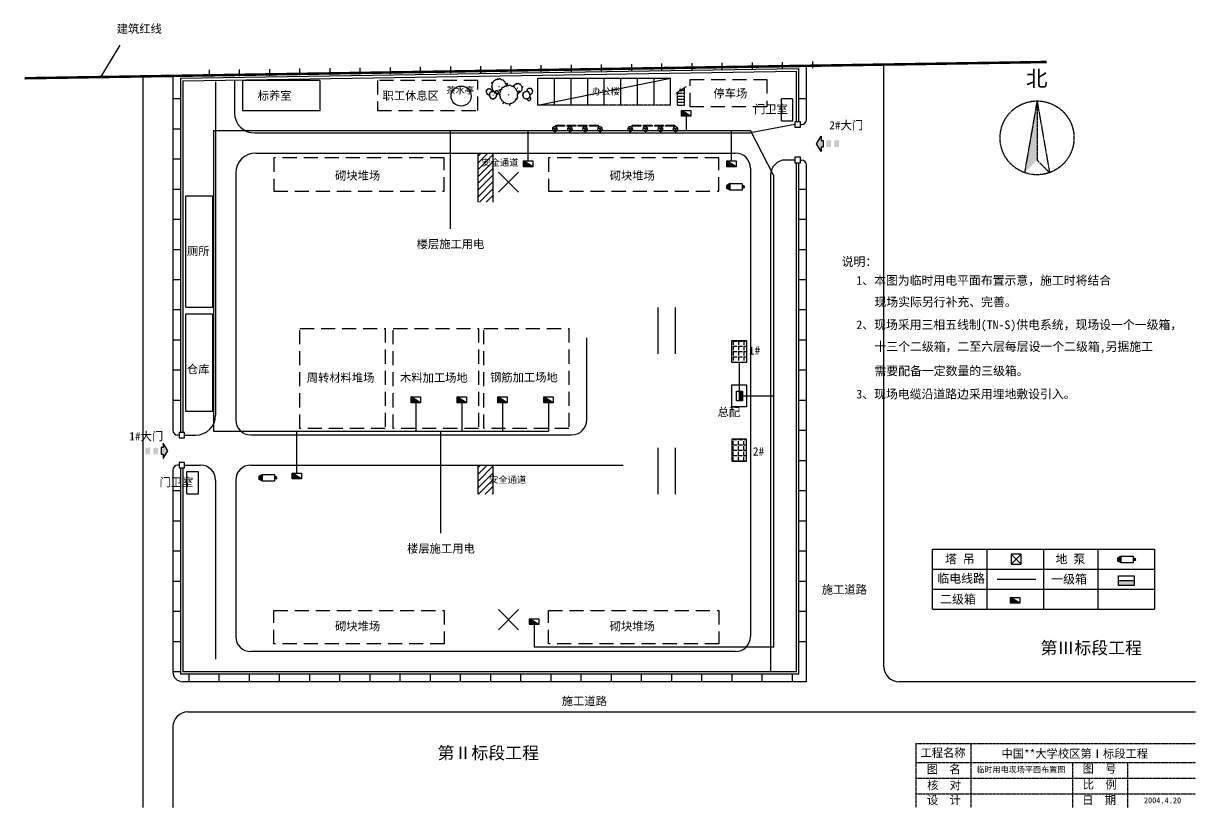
# Model space of a CAD drawing. Extents: x -109435 to 1065231, y 80891 to 497838.
# Drawn here: x 832133 to 1065231, y 80891 to 236920 of the extents above; entities that cross this region are included whole.
import ezdxf

# ---------------------------------------------------------------- set-up
doc = ezdxf.new("R2010")
doc.units = 0
doc.linetypes.add('CENTER', pattern=[50.8, 31.75, -6.35, 6.35, -6.35])
doc.linetypes.add('DASHED', pattern=[19.05, 12.7, -6.35])
doc.layers.get('0').update_dxf_attribs({"linetype": 'CONTINUOUS'})
for name, color, linetype in [('LAYER3', 3, 'CONTINUOUS'), ('LUNKUO', 6, 'CONTINUOUS'), ('临电', 6, '电线'), ('周边', 7, 'CONTINUOUS'), ('围墙', 7, 'CONTINUOUS'), ('堆场', 7, 'DASHED'), ('塔吊机械', 1, 'CONTINUOUS'), ('墙基线', 7, 'CONTINUOUS'), ('拟建', 7, 'CONTINUOUS'), ('机械', 1, 'CONTINUOUS'), ('柱', 1, 'CONTINUOUS'), ('标注', 7, 'CONTINUOUS'), ('绿化', 3, 'CONTINUOUS'), ('道路', 8, 'CONTINUOUS')]:
    doc.layers.add(name, color=color, linetype=linetype)
doc.styles.add('文字', font='SimSun.ttf')
doc.linetypes.add('电线', pattern='A,0.5,-0.2,["V",STANDARD,S=0.1,R=0,X=-0.01,Y=-0.05],-0.25', length=0.95)
pattern_1 = [(45, (389205.8, -1137769.5), (-673.5192, 673.5192), [])]

# ---------------------------------------------------------------- blocks, each defined once
blk = doc.blocks.new('A$C466C0C2C')
at = {"layer": '机械'}
for p, q in [((0, 619), (250, 619)), ((0, 520), (250, 520)), ((83, 619), (83, 520)), ((100, 724), (422, 724)), ((100, 415), (422, 415)), ((250, 619), (250, 520)), ((422, 1139), (2397, 1139)), ((422, 0), (422, 1139)), ((2397, 0), (422, 0)), ((2397, 1139), (2937, 827)), ((2397, 1139), (2397, 0)), ((2397, 1139), (2397, 0)), ((2397, 0), (2937, 312)), ((2515, 1071), (2515, 68)), ((2617, 1012), (2617, 127)), ((2726, 949), (2726, 190)), ((2836, 885), (2836, 253)), ((2937, 827), (2937, 312))]:
    blk.add_line(p, q, dxfattribs=at)
for centre, start, end in [((100, 624), 90, 180), ((100, 515), 180, 270)]:
    blk.add_arc(centre, 100, start, end, dxfattribs=at)
blk = doc.blocks.new('A$C09D66538')
at = {"layer": '柱', "xscale": 1.5, "yscale": 1.5, "zscale": 1.5}
blk.add_blockref('A$C466C0C2C', (0, 0), dxfattribs=at)
blk = doc.blocks.new('A$C163C7220')
at = {"layer": 'LUNKUO', "ltscale": 2, "rotation": 359.999990026076}
blk.add_blockref('A$C09D66538', (0, 0), dxfattribs=at)
blk = doc.blocks.new('A$C3C6C44F6')
at = {"layer": '周边'}
h = blk.add_hatch(color=256, dxfattribs=at)
h.paths.add_polyline_path([(1986, 828), (786, 828), (786, 0), (1986, 0)])
h.paths.add_polyline_path([(786, 2266), (786, 1438), (1986, 1438), (1986, 2266)])
h.paths.add_polyline_path([(1986, 2844), (1986, 3244), (2771, 3244), (1386, 4044), (0, 3244), (786, 3244), (786, 2844)])
at = {"layer": '周边', "linetype": 'CONTINUOUS'}
blk.add_lwpolyline([(1986, 3244), (1986, 2844), (786, 2844), (786, 3244), (0, 3244), (1386, 4044), (2771, 3244), (1986, 3244)], dxfattribs=at)
blk = doc.blocks.new('A$C7AB25CB9')
at = {"layer": 'LAYER3'}
for p, q in [((42, 1205), (807, 1177)), ((807, 1177), (99, 1328)), ((994, 266), (219, 274)), ((445, 91), (994, 266)), ((1105, 1773), (1462, 1084)), ((1590, 617), (1120, 0)), ((1287, 60), (1590, 617)), ((1462, 1084), (1415, 1636))]:
    blk.add_line(p, q, dxfattribs=at)
blk.add_circle((924, 873), 200, dxfattribs=at)
for start, end in [(159.4395, 222.05005), (76.77535, 150.94372), (240.41806, 284.14241), (295.3565, 55.35439)]:
    blk.add_arc((897, 885), 913, start, end, dxfattribs=at)
blk = doc.blocks.new('CLUMP_OF_TREES_OR_BUSHES_-')
for points in [[(-10.993, 56.487), (-9.228, 58.426), (-10.144, 63.512), (-8.923, 67.033), (-3.43, 69.772), (2.673, 72.119), (-2.82, 71.728), (-10.449, 71.728), (-13.195, 74.075), (-13.806, 83.073), (-16.857, 86.594), (-22.045, 92.071), (-22.961, 94.81), (-22.656, 98.722), (-28.759, 100.678), (-31.811, 99.113), (-35.472, 101.461), (-45.543, 109.676), (-49.815, 108.503), (-55.308, 106.155), (-59.58, 106.938), (-60.801, 113.98), (-63.242, 104.982), (-67.209, 106.938), (-70.872, 104.59), (-74.839, 104.982), (-80.637, 101.461), (-86.435, 101.069), (-90.402, 97.548), (-90.402, 94.419), (-93.454, 90.898), (-98.947, 90.115), (-105.66, 90.115), (-101.083, 87.768), (-98.031, 82.682), (-100.778, 77.596), (-103.829, 74.466), (-103.219, 69.772), (-104.134, 65.077), (-108.102, 62.73), (-104.439, 60.774), (-102.609, 55.297), (-103.829, 50.211), (-102.303, 44.342), (-98.947, 41.995), (-98.031, 38.865), (-98.031, 34.953), (-93.148, 32.606), (-90.707, 29.476), (-91.317, 22.434), (-93.454, 17.348), (-89.487, 21.26), (-85.519, 23.999), (-82.468, 23.216), (-78.806, 19.304), (-74.228, 15.783), (-69.956, 15.392), (-59.886, 12.653), (-58.254, 7.074)], [(59.448, 5.262), (60.936, 4.858), (62.652, -1.011), (63.415, 4.858), (64.178, 5.836), (66.848, 6.814), (69.709, 6.569), (73.905, 7.792), (76.385, 9.748), (79.627, 10.237), (81.153, 12.438), (84.014, 15.127), (84.205, 17.084), (85.158, 17.573), (88.591, 16.839), (85.73, 20.262), (88.591, 20.751), (89.545, 21.974), (90.689, 24.174), (91.452, 24.663), (90.499, 25.886), (91.261, 31.999), (92.596, 33.466), (92.024, 36.645), (92.787, 38.845), (96.22, 40.557), (100.035, 42.024), (96.602, 41.779), (91.834, 41.779), (90.117, 43.246), (89.736, 48.871), (87.828, 51.071), (84.586, 54.494), (84.014, 56.206), (84.205, 58.651), (80.39, 59.873), (78.483, 58.895), (76.194, 60.362), (69.9, 65.497), (67.23, 64.764), (63.797, 63.297), (61.126, 63.786), (60.364, 68.187), (58.838, 62.563), (56.358, 63.786), (54.07, 62.319), (51.59, 62.563), (47.966, 60.362), (44.343, 60.118), (41.863, 57.917), (41.863, 55.961), (39.956, 53.761), (36.523, 53.272), (32.327, 53.272), (35.187, 51.805), (36.641, 49.381)]]:
    blk.add_lwpolyline(points)
for points in [[(-4.577, 66.508), (-7.629, 55.261), (-12.588, 57.706), (-17.166, 54.772), (-22.125, 55.261), (-29.372, 50.86), (-36.62, 50.371), (-41.579, 45.969), (-41.579, 42.057), (-45.393, 37.656), (-52.259, 36.678), (-60.651, 36.678), (-54.93, 33.743), (-51.115, 27.386), (-54.548, 21.029), (-58.363, 17.116), (-57.6, 11.248), (-58.744, 5.38), (-63.703, 2.446), (-59.126, 0), (-56.837, -6.846), (-58.363, -13.203), (-56.455, -20.539), (-52.259, -23.473), (-51.115, -27.385), (-51.115, -32.275), (-45.012, -35.21), (-41.96, -39.122), (-42.723, -47.924), (-45.393, -54.282), (-40.434, -49.391), (-35.475, -45.968), (-31.661, -46.946), (-27.083, -51.837), (-21.362, -56.238), (-16.021, -56.727), (-3.433, -60.15), (0, -71.887), (1.526, -60.15), (3.052, -58.194), (8.392, -56.238), (14.114, -56.727), (22.506, -54.282), (27.465, -50.369), (33.949, -49.391), (37.001, -44.99), (42.723, -39.611), (43.104, -35.699), (45.012, -34.721), (51.878, -36.188), (46.156, -29.341), (51.878, -28.363), (53.785, -25.918), (56.074, -21.517), (57.6, -20.539), (55.692, -18.094), (57.218, -5.868), (59.888, -2.934), (58.744, 3.424), (60.27, 7.825), (67.136, 11.248), (74.765, 14.182), (67.899, 13.693), (58.363, 13.693), (54.93, 16.627), (54.167, 27.875), (50.352, 32.276), (43.867, 39.123), (42.723, 42.546), (43.104, 47.436), (35.475, 49.882), (31.661, 47.925), (27.083, 50.86), (14.495, 61.129), (9.155, 59.662), (2.289, 56.728), (-3.052, 57.706)], [(-58.055, 61.947), (-58.97, 60.774), (-57.139, 60.774)], [(-1.144, 1.468), (-2.289, 0), (0, 0)], [(62.08, 35.667), (61.508, 34.933), (62.652, 34.933)]]:
    blk.add_lwpolyline(points, close=True)

msp = doc.modelspace()

# ---------------------------------------------------------------- hatches: boundary and pattern name
at = {"linetype": 'CENTER'}
msp.add_hatch(color=256, dxfattribs=at).paths.add_polyline_path([(1033708.2, 221496.2), (1031224.9, 207233.6), (1033708.2, 209740)])
at = {"layer": '临电', "ltscale": 6000}
for points in [[(963006.5, 219616), (963006.5, 218460.1), (964875.5, 218460.1)], [(931580, 209567.7), (931580, 208411.8), (933449.1, 208411.8)], [(972031.2, 209567.7), (972031.2, 208411.8), (973900.3, 208411.8)], [(975117.9, 163723.9), (974539.9, 163723.9), (974539.9, 161854.8), (975117.9, 161854.8)], [(909228.1, 162593.6), (909228.1, 161437.7), (911097.2, 161437.7)], [(918377.1, 162593.6), (918377.1, 161437.7), (920246.2, 161437.7)], [(926477.1, 162593.6), (926477.1, 161437.7), (928346.2, 161437.7)], [(935626.2, 162593.6), (935626.2, 161437.7), (937495.3, 161437.7)], [(885548.4, 147429.5), (885548.4, 146273.5), (887417.5, 146273.5)], [(1053040.1, 125092.9), (1053040.1, 126056.2), (1049925, 126056.2), (1049925, 125092.9)], [(1028444.3, 122706.9), (1028444.3, 121550.9), (1030313.4, 121550.9)], [(932754.1, 118464.3), (932754.1, 117308.3), (934623.1, 117308.3)]]:
    msp.add_hatch(color=256, dxfattribs=at).paths.add_polyline_path(points)
at = {"layer": '周边'}
h = msp.add_hatch(dxfattribs=at)
h.set_pattern_fill('ANGLE', color=256, scale=150, style=0)
h.set_pattern_definition([(0, (44983.1, 1461411.7), (0, -1047.75), [762, -285.75]), (270, (44983.1, 1461411.7), (-1047.75, -6e-14), [762, -285.75])])
h.paths.add_polyline_path([(973003.2, 173840.7), (975925.2, 173840.7), (975925.2, 169438.1), (973003.2, 169438.1)])
h.paths.add_polyline_path([(976795.3, 173104.3), (979935.6, 173104.3), (979935.6, 170704.5), (976795.3, 170704.5)], flags=9)
h = msp.add_hatch(dxfattribs=at)
h.set_pattern_fill('ANGLE', color=256, scale=150, style=0)
h.set_pattern_definition([(0, (44983.1, -1137769.5), (0, 1047.75), [762, -285.75]), (90, (44983.1, -1137769.5), (-1047.75, 6e-14), [762, -285.75])])
h.paths.add_polyline_path([(973003.2, 149801.5), (975925.2, 149801.5), (975925.2, 154204.1), (973003.2, 154204.1)])
h.paths.add_polyline_path([(976795.3, 150537.9), (979935.6, 150537.9), (979935.6, 152937.7), (976795.3, 152937.7)], flags=9)
at = {"layer": '绿化', "ltscale": 8000}
h = msp.add_hatch(dxfattribs=at)
h.set_pattern_fill('ANSI31', color=256, scale=300, style=0)
h.set_pattern_definition(pattern_1)
h.paths.add_polyline_path([(922535.9, 201356.1), (925535.9, 201356.1), (925535.9, 208929.4), (924223.1, 211121.1), (922535.9, 211121.1)])
h.paths.add_polyline_path([(925535.9, 211121.1), (924223.1, 211121.1), (925535.9, 208929.4)], flags=17)
h.paths.add_polyline_path([(924135.9, 206932.9), (926935.9, 206932.9), (926935.9, 206032.9), (924135.9, 206032.9)], flags=9)
h = msp.add_hatch(dxfattribs=at)
h.set_pattern_fill('ANSI31', color=256, scale=300, style=0)
h.set_pattern_definition(pattern_1)
h.paths.add_polyline_path([(922535.9, 143256.1), (925535.9, 143256.1), (925535.9, 149033.7), (922535.9, 149033.7)])

# ---------------------------------------------------------------- linework, layer by layer
at = {"ltscale": 100}
for p, q in [((832383.4, 226010.1), (1035595.5, 229246.6)), ((863350.9, 226003.2), (986348.5, 227962.2)), ((863850.9, 225511.1), (985848.5, 227454.2))]:
    msp.add_line(p, q, dxfattribs=at)
for p, q in [((934444.4, 220650), (960844.4, 226050)), ((934444.4, 226050), (947644.4, 226050)), ((934444.4, 220650), (934444.4, 226050)), ((937744.4, 220650), (937744.4, 226050)), ((941044.4, 220650), (941044.4, 226050)), ((944344.4, 220650), (944344.4, 226050)), ((947644.4, 226050), (960844.4, 226050)), ((947644.4, 220650), (947644.4, 226050)), ((947644.4, 220650), (947644.4, 226050)), ((950944.4, 220650), (950944.4, 226050)), ((954244.4, 220650), (954244.4, 226050)), ((957544.4, 220650), (957544.4, 226050)), ((960844.4, 220650), (960844.4, 226050)), ((947644.4, 220650), (934444.4, 220650)), ((922535.9, 201356.1), (922535.9, 211121.1)), ((925535.9, 201356.1), (925535.9, 211121.1)), ((922535.9, 143256.1), (922535.9, 149033.7)), ((925535.9, 143256.1), (925535.9, 149033.7))]:
    msp.add_line(p, q)
at = {"linetype": 'CENTER'}
for p, q in [((962761.3, 223601.6), (962760.8, 223881.8)), ((962760.8, 223881.8), (962953.4, 223406.5)), ((962951.5, 223726.2), (963900.9, 224347.8)), ((963593.1, 220650), (963593.1, 224146.3)), ((961921.1, 223051.4), (962761.3, 223601.6)), ((962218.7, 220650), (962218.7, 223246.3)), ((962218.7, 223050), (963593.1, 223050)), ((962218.7, 222450), (963593.1, 222450)), ((962218.7, 221850), (963593.1, 221850)), ((962835.2, 223650), (963593.1, 223650)), ((962953.4, 223406.5), (962951.5, 223726.2)), ((1033708.2, 221496.2), (1031224.9, 207233.6)), ((1033708.2, 221496.2), (1036191.5, 207233.6)), ((1033708.2, 221496.2), (1033708.2, 209740)), ((960844.4, 220650), (947644.4, 220650)), ((962218.7, 221250), (963593.1, 221250)), ((962218.7, 220650), (963593.1, 220650)), ((1036191.5, 207233.6), (1033708.2, 209740)), ((1009577.2, 93670.6), (1065231.4, 93670.6)), ((1009577.2, 93670.6), (1009577.2, 80891.3)), ((1020554.2, 93670.6), (1020554.2, 80891.3)), ((1009577.2, 89859.9), (1065231.4, 89859.9)), ((1040739.6, 89859.9), (1040739.6, 80891.3)), ((1051692, 89859.9), (1051692, 80891.3)), ((1009577.2, 86761.4), (1065231.4, 86761.4)), ((1009577.2, 83625.6), (1065231.4, 83625.6))]:
    msp.add_line(p, q, dxfattribs=at)
msp.add_circle((1033708.2, 214148.7), 7347.5, dxfattribs=at)
at = {"layer": '临电', "ltscale": 6000}
for p, q in [((964875.5, 218460.1), (963006.5, 219616)), ((963941, 218460.1), (963941, 215612.3)), ((869902.9, 215612.3), (976720.9, 215612.3)), ((869902.9, 215612.3), (869902.9, 155765.4)), ((917038.8, 196043.7), (917038.8, 215612.3)), ((932514.5, 209567.7), (932514.5, 215612.3)), ((972965.8, 209567.7), (972965.8, 215612.3)), ((981289.4, 206743.2), (976720.9, 215612.3)), ((933449.1, 208411.8), (931580, 209567.7)), ((973900.3, 208411.8), (972031.2, 209567.7)), ((981289.4, 206743.2), (981289.4, 112825.8)), ((974539.9, 163723.9), (974539.9, 169438.1)), ((974539.9, 161854.8), (974539.9, 163723.9)), ((911097.2, 161437.7), (909228.1, 162593.6)), ((910162.6, 161437.7), (910162.6, 155765.4)), ((920246.2, 161437.7), (918377.1, 162593.6)), ((919311.7, 161437.7), (919311.7, 155765.4)), ((928346.2, 161437.7), (926477.1, 162593.6)), ((927411.7, 161437.7), (927411.7, 155765.4)), ((937495.3, 161437.7), (935626.2, 162593.6)), ((936560.7, 161437.7), (936560.7, 155765.4)), ((975117.9, 162789.3), (981289.4, 162789.3)), ((869902.9, 155765.4), (936560.7, 155765.4)), ((886483, 147429.5), (886483, 155765.4)), ((915143.5, 135465), (915143.5, 155765.4)), ((887417.5, 146273.5), (885548.4, 147429.5)), ((1025754.8, 126351.6), (1033445.1, 126351.6)), ((1049925, 126056.2), (1053040.1, 126056.2)), ((1030313.4, 121550.9), (1028444.3, 122706.9)), ((934623.1, 117308.3), (932754.1, 118464.3)), ((981289.4, 112825.8), (933688.6, 112825.8))]:
    msp.add_line(p, q, dxfattribs=at)
at = {"layer": '临电'}
msp.add_line((933688.6, 117308.3), (933688.6, 112825.8), dxfattribs=at)
at = {"layer": '临电', "ltscale": 6000}
for points in [[(963006.5, 219616), (964875.5, 219616), (964875.5, 218460.1), (963006.5, 218460.1)], [(931580, 209567.7), (933449.1, 209567.7), (933449.1, 208411.8), (931580, 208411.8)], [(972031.2, 209567.7), (973900.3, 209567.7), (973900.3, 208411.8), (972031.2, 208411.8)], [(973961.9, 161854.8), (973961.9, 163723.9), (975117.9, 163723.9), (975117.9, 161854.8)], [(909228.1, 162593.6), (911097.2, 162593.6), (911097.2, 161437.7), (909228.1, 161437.7)], [(918377.1, 162593.6), (920246.2, 162593.6), (920246.2, 161437.7), (918377.1, 161437.7)], [(926477.1, 162593.6), (928346.2, 162593.6), (928346.2, 161437.7), (926477.1, 161437.7)], [(935626.2, 162593.6), (937495.3, 162593.6), (937495.3, 161437.7), (935626.2, 161437.7)], [(885548.4, 147429.5), (887417.5, 147429.5), (887417.5, 146273.5), (885548.4, 146273.5)], [(1049925, 127019.5), (1053040.1, 127019.5), (1053040.1, 125092.9), (1049925, 125092.9)], [(1028444.3, 122706.9), (1030313.4, 122706.9), (1030313.4, 121550.9), (1028444.3, 121550.9)], [(932754.1, 118464.3), (934623.1, 118464.3), (934623.1, 117308.3), (932754.1, 117308.3)]]:
    msp.add_lwpolyline(points, close=True, dxfattribs=at)
at = {"layer": '周边'}
for points in [[(973003.2, 173840.7), (975925.2, 173840.7), (975925.2, 169438.1), (973003.2, 169438.1)], [(973003.2, 165016.1), (975925.2, 165016.1), (975925.2, 160613.6), (973003.2, 160613.6)], [(973003.2, 149801.5), (975925.2, 149801.5), (975925.2, 154204.1), (973003.2, 154204.1)]]:
    msp.add_lwpolyline(points, close=True, dxfattribs=at)
at = {"layer": '围墙'}
for p, q in [((847500.2, 226250.8), (851391.1, 232611.7)), ((929123.3, 227183.8), (929105.2, 228504.4)), ((935122.8, 227266.1), (935104.7, 228586.7)), ((941122.2, 227348.3), (941104.1, 228668.9)), ((947121.6, 227430.6), (947103.5, 228751.2)), ((953121.1, 227512.8), (953103, 228833.4)), ((959120.5, 227595.1), (959102.4, 228915.7)), ((965120, 227677.3), (965101.9, 228997.9)), ((971119.4, 227759.6), (971101.3, 229080.2)), ((977118.8, 227841.8), (977100.7, 229162.4)), ((983118.3, 227924.1), (983100.2, 229244.6)), ((989117.7, 228006.3), (989099.6, 229326.9)), ((869129, 226361.4), (869110.9, 227682)), ((875128.4, 226443.6), (875110.3, 227764.2)), ((881127.8, 226525.9), (881109.7, 227846.5)), ((887127.3, 226608.1), (887109.2, 227928.7)), ((893126.7, 226690.4), (893108.6, 228011)), ((899126.2, 226772.6), (899108.1, 228093.2)), ((905125.6, 226854.9), (905107.5, 228175.5)), ((911125, 226937.1), (911106.9, 228257.7)), ((917124.5, 227019.4), (917106.4, 228340)), ((923123.9, 227101.6), (923105.8, 228422.2)), ((985848.5, 217343), (985848.5, 227454.2)), ((986348.5, 217343), (986348.5, 227962.2)), ((863350.9, 226003.2), (863350.9, 155516.4)), ((863850.9, 225511.1), (863850.9, 155516.4)), ((862030.2, 221967.1), (863350.9, 221967.1)), ((986348.5, 221967.1), (987669.2, 221967.1)), ((862030.2, 215967.1), (863350.9, 215967.1)), ((862030.2, 209967.1), (863350.9, 209967.1)), ((985848.5, 107921.1), (985848.5, 209209.9)), ((986348.5, 107421.1), (986348.5, 209209.9)), ((862030.2, 203967.1), (863350.9, 203967.1)), ((986348.5, 203967.1), (987669.2, 203967.1)), ((862030.2, 197967.1), (863350.9, 197967.1)), ((986348.5, 197967.1), (987669.2, 197967.1)), ((862030.2, 191967.1), (863350.9, 191967.1)), ((986348.5, 191967.1), (987669.2, 191967.1)), ((862030.2, 185967.1), (863350.9, 185967.1)), ((986348.5, 185967.1), (987669.2, 185967.1)), ((862030.2, 179967.1), (863350.9, 179967.1)), ((986348.5, 179967.1), (987669.2, 179967.1)), ((862030.2, 173967.1), (863350.9, 173967.1)), ((986348.5, 173967.1), (987669.2, 173967.1)), ((862030.2, 167967.1), (863350.9, 167967.1)), ((986348.5, 167967.1), (987669.2, 167967.1)), ((862030.2, 161967.1), (863350.9, 161967.1)), ((986348.5, 161967.1), (987669.2, 161967.1)), ((986348.5, 155967.1), (987669.2, 155967.1)), ((986348.5, 149967.1), (987669.2, 149967.1)), ((863350.9, 148500.4), (863350.9, 107421.1)), ((863850.9, 148500.4), (863850.9, 107921.1)), ((862030.2, 143967.1), (863350.9, 143967.1)), ((986348.5, 143967.1), (987669.2, 143967.1)), ((862030.2, 137967.1), (863350.9, 137967.1)), ((986348.5, 137967.1), (987669.2, 137967.1)), ((862030.2, 131967.1), (863350.9, 131967.1)), ((986348.5, 131967.1), (987669.2, 131967.1)), ((862030.2, 125967.1), (863350.9, 125967.1)), ((986348.5, 125967.1), (987669.2, 125967.1)), ((986348.5, 125967.1), (987669.2, 125967.1)), ((862030.2, 119967.1), (863350.9, 119967.1)), ((986348.5, 119967.1), (987669.2, 119967.1)), ((986348.5, 119967.1), (987669.2, 119967.1)), ((862030.2, 113967.1), (863350.9, 113967.1)), ((986348.5, 113967.1), (987669.2, 113967.1)), ((986348.5, 113967.1), (987669.2, 113967.1)), ((862030.2, 107967.1), (863350.9, 107967.1)), ((986348.5, 107421.1), (863350.9, 107421.1)), ((985848.5, 107921.1), (863850.9, 107921.1)), ((865059.3, 106100.4), (865059.3, 107421.1)), ((871059.3, 106100.4), (871059.3, 107421.1)), ((877059.3, 106100.4), (877059.3, 107421.1)), ((883059.3, 106100.4), (883059.3, 107421.1)), ((889059.3, 106100.4), (889059.3, 107421.1)), ((895059.3, 106100.4), (895059.3, 107421.1)), ((901059.3, 106100.4), (901059.3, 107421.1)), ((907059.3, 106100.4), (907059.3, 107421.1)), ((913059.3, 106100.4), (913059.3, 107421.1)), ((919059.3, 106100.4), (919059.3, 107421.1)), ((925059.3, 106100.4), (925059.3, 107421.1)), ((931059.3, 106100.4), (931059.3, 107421.1)), ((937059.3, 106100.4), (937059.3, 107421.1)), ((943059.3, 106100.4), (943059.3, 107421.1)), ((949059.3, 106100.4), (949059.3, 107421.1)), ((955059.3, 106100.4), (955059.3, 107421.1)), ((961059.3, 106100.4), (961059.3, 107421.1)), ((967059.3, 106100.4), (967059.3, 107421.1)), ((973059.3, 106100.4), (973059.3, 107421.1)), ((979059.3, 106100.4), (979059.3, 107421.1)), ((985059.3, 106100.4), (985059.3, 107421.1))]:
    msp.add_line(p, q, dxfattribs=at)
at = {"layer": '围墙', "linetype": 'DASHED', "ltscale": 200, "const_width": 500}
msp.add_lwpolyline([(832383.4, 226010.1), (1035595.5, 229246.6)], dxfattribs=at)
at = {"layer": '围墙'}
for points in [[(986636.3, 216276.5), (986636.3, 217343), (985569.7, 217343), (985569.7, 216276.5)], [(986636.3, 209209.9), (986636.3, 210276.5), (985569.7, 210276.5), (985569.7, 209209.9)], [(864147.8, 154449.9), (864147.8, 155516.4), (863081.2, 155516.4), (863081.2, 154449.9)], [(864147.8, 148500.4), (864147.8, 149567), (863081.2, 149567), (863081.2, 148500.4)]]:
    msp.add_lwpolyline(points, close=True, dxfattribs=at)
at = {"layer": '堆场'}
for p, q in [((1012869.3, 132338.3), (1057076.7, 132338.3)), ((1012869.3, 132338.3), (1012869.3, 128338.3)), ((1012869.3, 132338.3), (1012869.3, 120338.3)), ((1023706.5, 132338.3), (1023706.5, 120338.3)), ((1034973, 132338.3), (1034973, 120338.3)), ((1045810.2, 132338.3), (1045810.2, 120338.3)), ((1045810.2, 132338.3), (1045810.2, 128338.3)), ((1045810.2, 132338.3), (1045810.2, 128338.3)), ((1057076.7, 132338.3), (1057076.7, 120338.3)), ((1012869.3, 128338.3), (1034973, 128338.3)), ((1012869.3, 128338.3), (1034973, 128338.3)), ((1034973, 128338.3), (1057076.7, 128338.3)), ((1034973, 128338.3), (1057076.7, 128338.3)), ((1012869.3, 124338.3), (1034973, 124338.3)), ((1034973, 124338.3), (1057076.7, 124338.3)), ((1012869.3, 120338.3), (1034973, 120338.3)), ((1034973, 120338.3), (1057076.7, 120338.3))]:
    msp.add_line(p, q, dxfattribs=at)
for points in [[(875726.4, 219563.7), (891126.2, 219563.7), (891126.2, 225563.7), (875726.4, 225563.7)], [(985159.6, 217542.7), (985159.6, 221943.7), (982820.7, 221943.7), (982820.7, 217542.7)], [(869721.2, 180377.4), (864406.7, 180377.4), (864406.7, 202642.9), (869721.2, 202642.9)], [(869721.2, 159727), (864406.7, 159727), (864406.7, 179109.7), (869721.2, 179109.7)], [(866918.7, 143319.5), (866918.7, 147720.5), (864579.8, 147720.5), (864579.8, 143319.5)]]:
    msp.add_lwpolyline(points, close=True, dxfattribs=at)
at = {"layer": '堆场', "ltscale": 220}
for points in [[(902517.8, 219563.7), (922517.8, 219563.7), (922517.8, 225563.7), (902517.8, 225563.7)], [(964740.8, 225739.7), (979991.5, 225739.7), (979991.5, 220339.7), (964740.8, 220339.7)], [(881916.8, 203534.9), (915809.1, 203534.9), (915809.1, 210174.6), (881916.8, 210174.6)], [(936535, 203534.9), (970427.3, 203534.9), (970427.3, 210174.6), (936535, 210174.6)], [(887129.9, 176197.2), (904058.2, 176197.2), (904058.2, 156336.2), (887129.9, 156336.2)], [(905686.9, 176197.2), (922615.3, 176197.2), (922615.3, 156336.2), (905686.9, 156336.2)], [(923671.5, 176197.2), (940599.8, 176197.2), (940599.8, 156336.2), (923671.5, 156336.2)], [(881916.8, 120107.3), (915809.1, 120107.3), (915809.1, 113467.6), (881916.8, 113467.6)], [(936535, 120107.3), (970427.3, 120107.3), (970427.3, 113467.6), (936535, 113467.6)]]:
    msp.add_lwpolyline(points, close=True, dxfattribs=at)
at = {"layer": '塔吊机械'}
for p, q in [((930614.7, 203356.1), (926614.7, 207356.1)), ((930614.7, 207356.1), (926614.7, 203356.1)), ((1028549.7, 129319.4), (1030549.7, 131319.4)), ((1030549.7, 129319.4), (1028549.7, 131319.4)), ((930614.7, 116286.1), (926614.7, 120286.1)), ((930614.7, 120286.1), (926614.7, 116286.1))]:
    msp.add_line(p, q, dxfattribs=at)
msp.add_lwpolyline([(1028549.7, 131319.4), (1028549.7, 129319.4), (1030549.7, 129319.4), (1030549.7, 131319.4)], close=True, dxfattribs=at)
at = {"layer": '墙基线'}
for p, q in [((958350.9, 171156.1), (958350.9, 180386.1)), ((961835.9, 171156.1), (961835.9, 180386.1)), ((958350.9, 143256.1), (958350.9, 152486.1)), ((961835.9, 143256.1), (961835.9, 152486.1))]:
    msp.add_line(p, q, dxfattribs=at)
at = {"layer": '绿化', "ltscale": 8000}
for points in [[(938017.1, 216660.9), (939747.2, 216660.9), (939747.2, 216488), (938017.1, 216488)], [(940261.8, 216660.9), (941992, 216660.9), (941992, 216488), (940261.8, 216488)], [(942477.4, 216660.9), (944207.6, 216660.9), (944207.6, 216488), (942477.4, 216488)], [(944722.1, 216660.9), (946452.3, 216660.9), (946452.3, 216488), (944722.1, 216488)], [(953209.1, 216660.9), (954939.3, 216660.9), (954939.3, 216488), (953209.1, 216488)], [(955453.9, 216660.9), (957184, 216660.9), (957184, 216488), (955453.9, 216488)], [(957669.4, 216660.9), (959399.6, 216660.9), (959399.6, 216488), (957669.4, 216488)], [(959914.2, 216660.9), (961644.4, 216660.9), (961644.4, 216488), (959914.2, 216488)]]:
    msp.add_lwpolyline(points, close=True, dxfattribs=at)
at = {"layer": '绿化'}
msp.add_circle((919169.1, 222465.5), 1995.9, dxfattribs=at)
at = {"layer": '道路'}
for p, q in [((987848.5, 217809.8), (987848.5, 228683.9)), ((1003266.9, 108921.1), (1003266.9, 228683.9)), ((855850.9, 226415.7), (855850.9, 80891.3)), ((861850.9, 226511.3), (861850.9, 155983.1)), ((870350.9, 225310.9), (870350.9, 158983.1)), ((874119.1, 225674.7), (874119.1, 219121.1)), ((985569.7, 216809.8), (976720.9, 215121.1)), ((986636.3, 216809.8), (986848.5, 216809.8)), ((878119.1, 215121.1), (976720.9, 215121.1)), ((878350.9, 211121.1), (973720.9, 211121.1)), ((976720.9, 208121.1), (976720.9, 114921.1)), ((985569.7, 209743.2), (983720.9, 209743.2)), ((986636.3, 209743.2), (986848.5, 209743.2)), ((987848.5, 105921.1), (987848.5, 208743.2)), ((874350.9, 207121.1), (874350.9, 158033.7)), ((980720.9, 206743.2), (980720.9, 107921.1)), ((944149.4, 158033.7), (944149.4, 174389.3)), ((863081.2, 154983.1), (862850.9, 154983.1)), ((864147.8, 154983.1), (866350.9, 154983.1)), ((877350.9, 155033.7), (941149.4, 155033.7)), ((861850.9, 148033.7), (861850.9, 107921.1)), ((863081.2, 149033.7), (862850.9, 149033.7)), ((864147.8, 149033.7), (867350.9, 149033.7)), ((877350.9, 149033.7), (951371, 149033.7)), ((870350.9, 146033.7), (870350.9, 110448.8)), ((874350.9, 146033.7), (874350.9, 114921.1)), ((973720.9, 111921.1), (877350.9, 111921.1)), ((987848.5, 105921.1), (863850.9, 105921.1)), ((1065231.4, 105921.1), (1006266.9, 105921.1)), ((864850.9, 99921.1), (1065231.4, 99921.1)), ((861850.9, 96921.1), (861850.9, 80891.3))]:
    msp.add_line(p, q, dxfattribs=at)
for centre, radius, start, end in [((878119.1, 219121.1), 4000, 180, 270), ((986848.5, 217809.8), 1000, 270, 0), ((878350.9, 207121.1), 4000, 90, 180), ((973720.9, 208121.1), 3000, 0, 90), ((983720.9, 206743.2), 3000, 90, 180), ((986848.5, 208743.2), 1000, 360, 90), ((866350.9, 158983.1), 4000, 270, 0), ((877350.9, 158033.7), 3000, 180, 270), ((941149.4, 158033.7), 3000, 270, 0), ((862850.9, 155983.1), 1000, 180, 270), ((862850.9, 148033.7), 1000, 90, 180), ((867350.9, 146033.7), 3000, 0, 90), ((877350.9, 146033.7), 3000, 90, 180), ((877350.9, 114921.1), 3000, 180, 270), ((973720.9, 114921.1), 3000, 270, 0), ((863850.9, 107921.1), 2000, 180, 270), ((1006266.9, 108921.1), 3000, 180, 270), ((864850.9, 96921.1), 3000, 90, 180)]:
    msp.add_arc(centre, radius, start, end, dxfattribs=at)

# ---------------------------------------------------------------- block references
at = {"layer": '堆场', "ltscale": 2, "yscale": 1.100000000093132, "zscale": 1.1}
for p, xscale, rotation in [((994322.8, 211457.4), 1.099999999976735, 89.99998949761392), ((856384.2, 150346.8), -1.099999999976735, 270.0000105023861)]:
    msp.add_blockref('A$C3C6C44F6', p, dxfattribs=dict(at, xscale=xscale, rotation=rotation))
at = {"layer": '拟建', "xscale": 0.800000011920929, "yscale": 0.800000011920929, "zscale": 0.8, "rotation": 180}
for p in [(975541.8, 205077.5), (882543.4, 147188.5), (1053324.6, 130942.3)]:
    msp.add_blockref('A$C163C7220', p, dxfattribs=at)
at = {"layer": '绿化'}
for p, xscale, yscale, zscale, rotation in [((928649.3, 222744.5), 30.48000009292839, 30.48000005073845, 30.48, 6.350572594944164), ((925520.1, 222644.6), 12.19200003717135, 12.19200002029538, 12.192, 6.350572594944164), ((932156.7, 222644.6), 12.19200003717135, 12.19200002029538, 12.192, 276.3505725949441)]:
    msp.add_blockref('CLUMP_OF_TREES_OR_BUSHES_-', p, dxfattribs=dict(at, xscale=xscale, yscale=yscale, zscale=zscale, rotation=rotation))
at = {"layer": '绿化', "ltscale": 8000, "xscale": 0.540000000083819, "yscale": 0.5399999999441206, "zscale": 0.5399999999999999}
for p in [(937326.1, 215406.5), (940326.1, 215406.5), (943326.1, 215406.5), (946326.1, 215406.5), (952326.1, 215406.5), (955326.1, 215406.5), (958326.1, 215406.5), (961326.1, 215406.5)]:
    msp.add_blockref('A$C7AB25CB9', p, dxfattribs=at)

# ---------------------------------------------------------------- texts
at = {"linetype": 'CENTER', "style": '文字'}
for s, height, p in [('建筑红线', 1645.59, (850673.2, 235023.7)), ('北', 3134.4, (1031510.7, 224395.4)), ('茶水亭', 1316.47, (916220.1, 222952)), ('停车场', 1645.59, (969350.3, 222176.2)), ('标养室', 1645.59, (878722.8, 221726.7)), ('职工休息区', 1645.59, (903537.3, 221726.7)), ('门卫室', 1645.59, (977435.6, 219029.1)), ('2#大门', 1645.59, (992391.6, 215844.9)), ('安全通道', 1316.47, (923196.1, 208582)), ('砌块堆场', 1645.59, (894102, 205816.8)), ('砌块堆场', 1645.59, (948720.2, 205816.8)), ('楼层施工用电', 1645.59, (910324.9, 192184.3)), ('厕所', 1645.59, (864637.8, 190808.8)), ('1#', 1645.59, (976415.5, 171013)), ('仓库', 1645.59, (864637.8, 167275.5)), ('周转材料堆场', 1645.59, (888466.6, 165596.4)), ('木料加工场地', 1645.59, (907023.7, 165596.4)), ('钢筋加工场地', 1645.59, (924925.3, 165661.1)), ('总配', 1645.59, (970180.6, 158746.5)), ('1#大门', 1645.59, (853194.8, 153954.7)), ('2#', 1645.59, (977195.2, 150937.9)), ('安全通道', 1316.47, (924748.6, 145476.6)), ('门卫室', 1645.59, (859194.8, 144805.9)), ('楼层施工用电', 1645.59, (908429.6, 131605.7)), ('施工道路', 1645.59, (990908, 123444.1)), ('砌块堆场', 1645.59, (894102, 116152.4)), ('砌块堆场', 1645.59, (948720.2, 116152.4)), ('第Ⅲ标段工程', 2468.38, (1034393, 111434)), ('施工道路', 1645.59, (939194.1, 101253.2)), ('第Ⅱ标段工程', 2468.38, (914473.4, 90538.5)), ('工程名称', 1645.59, (1010520, 90963.5)), ('中国**大学校区第Ⅰ标段工程', 1645.586, (1026630.6, 90785.1)), ('图  名', 1645.59, (1011774.2, 87691.1)), ('临时用电现场平面布置图', 1151.91, (1021611.1, 87884.6)), ('图  号', 1645.59, (1042767.3, 87811)), ('核  对', 1645.59, (1011850, 84503.8)), ('比  例', 1645.59, (1042807.7, 84634.1)), ('设  计', 1645.59, (1011824.7, 81557.5)), ('日  期', 1645.59, (1042708.1, 81552.7)), ('2004.4.20', 1151.91, (1054959, 81754.7))]:
    msp.add_text(s, height=height, dxfattribs=at).set_placement(p)
at = {"insert": (945206.2, 224060), "char_height": 1316.47, "width": 6475.664, "attachment_point": 1, "style": '文字'}
msp.add_mtext('办公楼', dxfattribs=at)
at = {"layer": '标注', "ltscale": 500, "style": '文字'}
for s, height, p in [('说明：', 1728.19, (994851.9, 188646.3)), ('1、本图为临时用电平面布置示意，施工时将结合', 1728.193, (997771.1, 184919.7)), ('现场实际另行补充、完善。', 1728.193, (1001379.9, 180624.5)), ('2、现场采用三相五线制(TN-S)供电系统，现场设一个一级箱，', 1728.193, (997771.1, 176095.9)), ('十三个二级箱，二至六层每层设一个二级箱,另据施工', 1728.193, (1001379.9, 171746)), ('需要配备一定数量的三级箱。', 1728.193, (1001379.9, 166900.7)), ('3、现场电缆沿道路边采用埋地敷设引入。', 1728.193, (997771.1, 162294.8))]:
    msp.add_text(s, height=height, dxfattribs=at).set_placement(p)
at = {"layer": '标注', "style": '文字'}
for s, p in [('塔 吊', (1015393.3, 129465.3)), ('地 泵', (1037388.6, 129465.3)), ('临电线路', (1013881.2, 125607)), ('一级箱', (1036536.6, 125465.3)), ('二级箱', (1014432.9, 121465.3))]:
    msp.add_text(s, height=1734.61, dxfattribs=at).set_placement(p)

doc.saveas('drawing.dxf')
